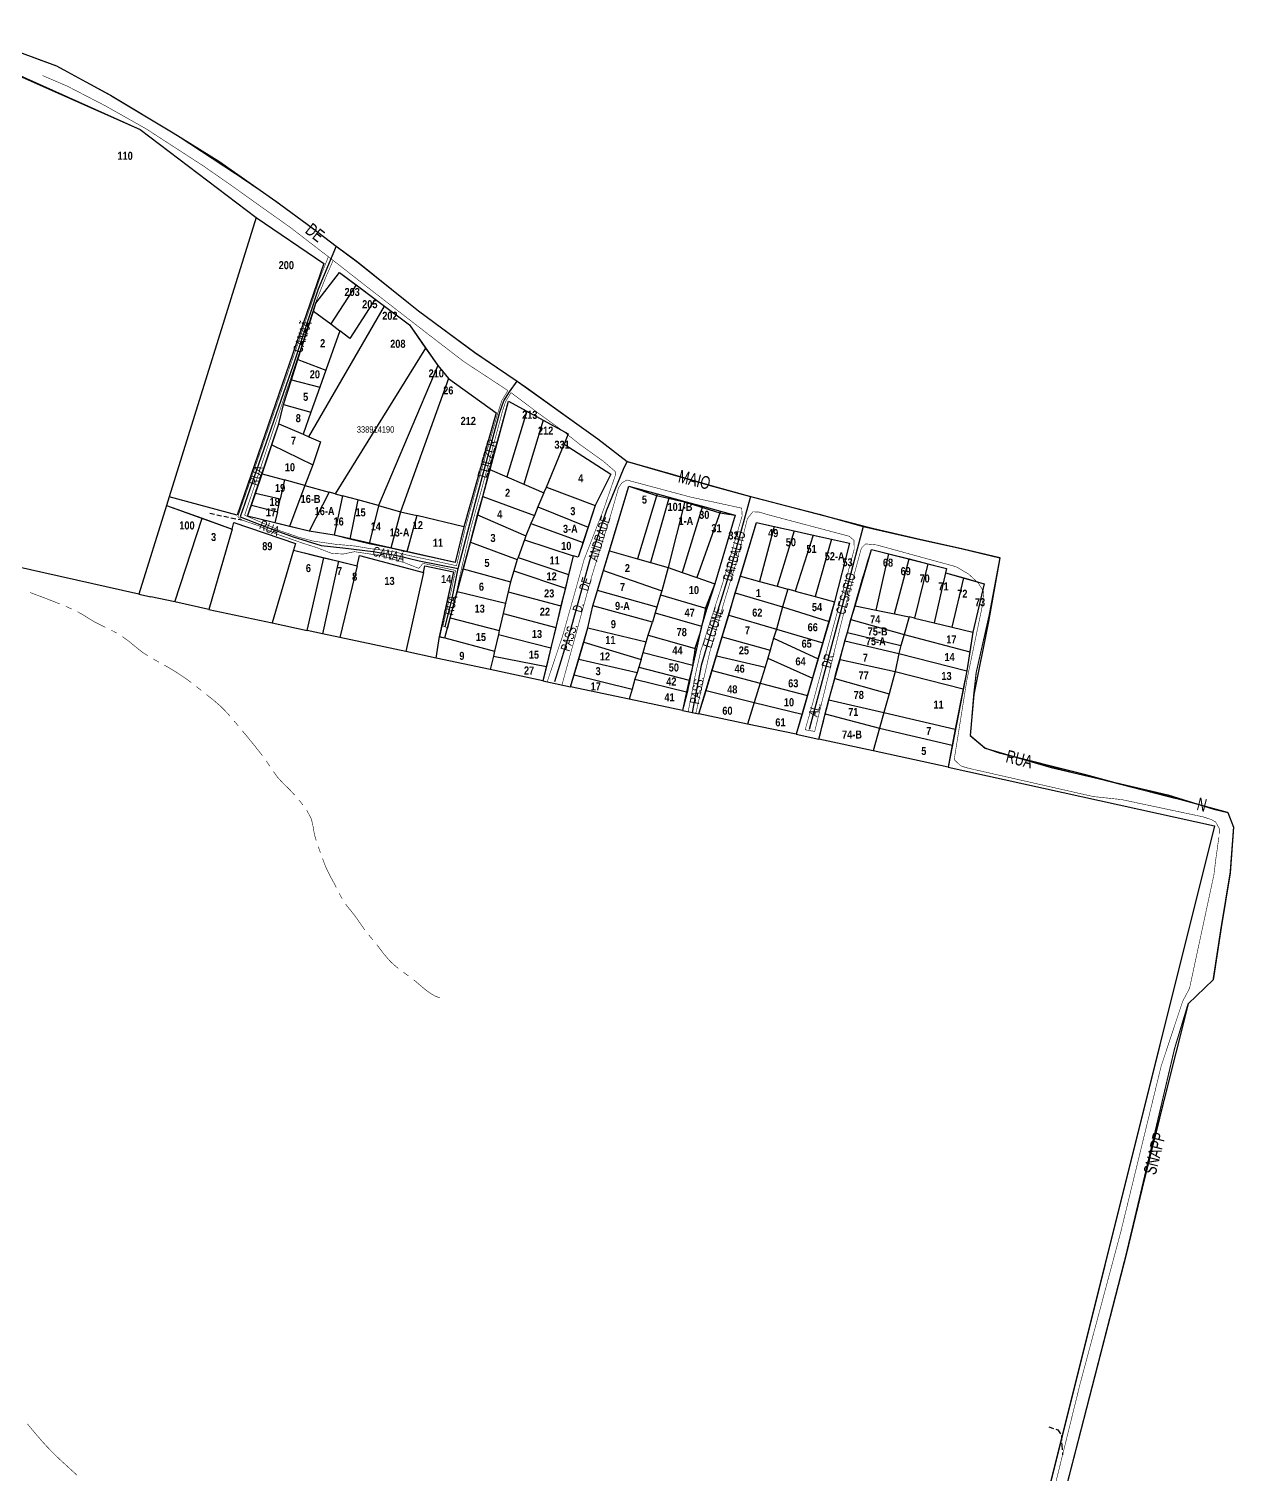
# Model space of a CAD drawing. Extents: x 204256 to 207861, y 4845615 to 4848347.
# Drawn here: x 207484.3 to 207860.9, y 4846249.3 to 4846700.7 of the extents above; entities that cross this region are included whole.
import ezdxf
from ezdxf.enums import TextEntityAlignment as Align

# ---------------------------------------------------------------- set-up
doc = ezdxf.new("R2010")
doc.units = 0
doc.header["$LTSCALE"] = 1.5
doc.header["$MEASUREMENT"] = 0
for name, pattern in [('PHANTOMX2', [5, 2.5, -0.5, 0.5, -0.5, 0.5, -0.5]), ('TRACO_13', [8, 5, -1, 1, -1]), ('TRACO_15', [3, 2, -1]), ('TRACO_25', [8, 3, -1, 1, -1, 1, -1])]:
    doc.linetypes.add(name, pattern=pattern)
for name, color, linetype in [('CD-MALHA-LOTES', 40, 'CONTINUOUS'), ('CD_TXT_QUADRA', 7, 'CONTINUOUS'), ('HD-CURSO-INTER', 170, 'CONTINUOUS'), ('HD-CURSO-PERENE', 170, 'CONTINUOUS'), ('LM-LIM-SETOR-FISCAL', 7, 'CONTINUOUS'), ('LM-LIMITE-MUNICIPAL', 2, 'CONTINUOUS'), ('RU-QUADRAS', 210, 'CONTINUOUS'), ('SV-CAMINHO-TRILHA', 20, 'CONTINUOUS'), ('SV-EIXO-RUA-N-PAV', 6, 'CONTINUOUS'), ('SV-EIXO-RUA-PAV', 20, 'CONTINUOUS'), ('SV-RUA-NAO-PAV-S-GUIA-C-GUIA', 7, 'PHANTOMX2'), ('SV-RUA-PAVIM-S-GUIA-C-GUIA', 7, 'CONTINUOUS'), ('SV-TXT-RUA-N-PAV-S-GUIA-C-GUIA', 7, 'CONTINUOUS'), ('SV-TXT-RUA-PAV-S-GUIA-C-GUIA', 7, 'CONTINUOUS'), ('Th_NmrPort', 7, 'CONTINUOUS')]:
    doc.layers.add(name, color=color, linetype=linetype)
doc.styles.add('ARIAL', font='ARIAL.TTF')
doc.styles.get("Standard").update_dxf_attribs({"font": 'swisscbo.ttf'})
doc.linetypes.add('Limite', pattern='A,20,-3,[130,ltypeshp.shx,S=6.35,R=0,X=0,Y=0],-3,20', length=46)

msp = doc.modelspace()

# ---------------------------------------------------------------- linework, layer by layer
at = {"layer": 'CD-MALHA-LOTES', "linetype": 'Continuous'}
for p, q in [((207482.24, 4846685.67), (207519.1, 4846669.32)), ((207519.1, 4846669.32), (207555.34, 4846641.82)), ((207555.34, 4846641.82), (207528.18, 4846554.52)), ((207555.34, 4846641.82), (207576.48, 4846627.44)), ((207576.48, 4846627.44), (207549.42, 4846548.88)), ((207574.03, 4846615.01), (207581.35, 4846624.68)), ((207586.64, 4846620.73), (207578.64, 4846608.55)), ((207581.35, 4846624.68), (207586.64, 4846620.73)), ((207586.64, 4846620.73), (207592.49, 4846616.35)), ((207592.49, 4846616.35), (207584.65, 4846604.06)), ((207592.49, 4846616.35), (207595.42, 4846614.13)), ((207568.4, 4846597.49), (207573.25, 4846612.57)), ((207571.8, 4846573.34), (207595.42, 4846614.13)), ((207573.25, 4846612.57), (207574.03, 4846615.01)), ((207573.25, 4846612.57), (207578.64, 4846608.55)), ((207595.42, 4846614.13), (207603.29, 4846608.28)), ((207578.64, 4846608.55), (207581.52, 4846606.39)), ((207603.29, 4846608.28), (207608.31, 4846601.02)), ((207581.52, 4846606.39), (207577.16, 4846594.16)), ((207584.65, 4846604.06), (207581.52, 4846606.39)), ((207608.31, 4846601.02), (207580.02, 4846555.51)), ((207608.31, 4846601.02), (207612.08, 4846595.56)), ((207566.35, 4846591.11), (207568.4, 4846597.49)), ((207568.4, 4846597.49), (207577.16, 4846594.16)), ((207577.16, 4846594.16), (207575.24, 4846588.79)), ((207612.08, 4846595.56), (207593.6, 4846551.8)), ((207612.08, 4846595.56), (207615.47, 4846591.52)), ((207563.85, 4846583.35), (207566.35, 4846591.11)), ((207566.35, 4846591.11), (207575.24, 4846588.79)), ((207615.47, 4846591.52), (207600.43, 4846549.91)), ((207615.47, 4846591.52), (207630.31, 4846580.76)), ((207575.24, 4846588.79), (207572.47, 4846581.03)), ((207628.4, 4846563.14), (207634.19, 4846584.43)), ((207634.19, 4846584.43), (207639.95, 4846581.29)), ((207562.45, 4846577.33), (207563.85, 4846583.35)), ((207563.85, 4846583.35), (207572.47, 4846581.03)), ((207572.47, 4846581.03), (207570.02, 4846574.1)), ((207630.31, 4846580.76), (207620.29, 4846545.14)), ((207639.95, 4846581.29), (207633.67, 4846560.85)), ((207639.95, 4846581.29), (207645.06, 4846578.51)), ((207560.26, 4846570.82), (207562.45, 4846577.33)), ((207562.45, 4846577.33), (207570.02, 4846574.1)), ((207645.06, 4846578.51), (207638.97, 4846558.55)), ((207645.06, 4846578.51), (207652.83, 4846574.28)), ((207557.21, 4846561.74), (207560.26, 4846570.82)), ((207560.26, 4846570.82), (207573.03, 4846564.54)), ((207570.02, 4846574.1), (207571.8, 4846573.34)), ((207571.8, 4846573.34), (207575.51, 4846571.75)), ((207575.51, 4846571.75), (207573.03, 4846564.54)), ((207646.04, 4846557.61), (207651.58, 4846571.02)), ((207652.83, 4846574.28), (207651.58, 4846571.02)), ((207651.58, 4846571.02), (207666.2, 4846561.67)), ((207555.14, 4846555.6), (207557.21, 4846561.74)), ((207557.21, 4846561.74), (207564.26, 4846559.83)), ((207573.03, 4846564.54), (207570.6, 4846558.09)), ((207626.15, 4846554.61), (207628.4, 4846563.14)), ((207628.4, 4846563.14), (207633.67, 4846560.85)), ((207564.26, 4846559.83), (207562.89, 4846553.82)), ((207570.6, 4846558.09), (207564.26, 4846559.83)), ((207570.6, 4846558.09), (207565.79, 4846545.33)), ((207570.6, 4846558.09), (207578.14, 4846556.03)), ((207633.67, 4846560.85), (207638.97, 4846558.55)), ((207638.97, 4846558.55), (207645.28, 4846555.81)), ((207645.28, 4846555.81), (207646.04, 4846557.61)), ((207646.04, 4846557.61), (207661.31, 4846551.84)), ((207666.2, 4846561.67), (207661.31, 4846551.84)), ((207665.74, 4846537.72), (207671.79, 4846557.85)), ((207671.79, 4846557.85), (207680.61, 4846555.47)), ((207528.18, 4846554.52), (207527.35, 4846551.85)), ((207549.42, 4846548.88), (207528.18, 4846554.52)), ((207553.91, 4846551.93), (207555.14, 4846555.6)), ((207562.89, 4846553.82), (207555.14, 4846555.6)), ((207562.01, 4846549.92), (207562.89, 4846553.82)), ((207578.14, 4846556.03), (207571.93, 4846543.85)), ((207580.02, 4846555.51), (207578.14, 4846556.03)), ((207582.3, 4846554.89), (207579.77, 4846542.58)), ((207580.02, 4846555.51), (207582.3, 4846554.89)), ((207587.12, 4846553.57), (207582.3, 4846554.89)), ((207587.12, 4846553.57), (207584.67, 4846541.36)), ((207593.6, 4846551.8), (207587.12, 4846553.57)), ((207624.47, 4846548.9), (207626.15, 4846554.61)), ((207626.15, 4846554.61), (207642.31, 4846548.75)), ((207645.28, 4846555.81), (207643.41, 4846551.39)), ((207680.61, 4846555.47), (207674.56, 4846535.19)), ((207684.4, 4846554.45), (207678.52, 4846534.05)), ((207680.61, 4846555.47), (207684.4, 4846554.45)), ((207689.28, 4846553.13), (207684.07, 4846532.46)), ((207684.4, 4846554.45), (207689.28, 4846553.13)), ((207689.28, 4846553.13), (207694.86, 4846551.63)), ((207527.35, 4846551.85), (207518.73, 4846524.13)), ((207527.35, 4846551.85), (207538.5, 4846547.92)), ((207552.65, 4846548.49), (207553.91, 4846551.93)), ((207561.21, 4846546.43), (207552.65, 4846548.49)), ((207553.91, 4846551.93), (207562.01, 4846549.92)), ((207562.01, 4846549.92), (207561.21, 4846546.43)), ((207593.56, 4846551.71), (207590.65, 4846539.91)), ((207593.6, 4846551.8), (207593.56, 4846551.71)), ((207593.6, 4846551.8), (207600.43, 4846549.91)), ((207600.43, 4846549.91), (207597.48, 4846538.49)), ((207600.43, 4846549.91), (207605.54, 4846548.68)), ((207605.54, 4846548.68), (207602.4, 4846537.39)), ((207620.29, 4846545.14), (207605.54, 4846548.68)), ((207622.37, 4846540.38), (207624.47, 4846548.9)), ((207624.47, 4846548.9), (207639.65, 4846542.38)), ((207642.31, 4846548.75), (207641.19, 4846546.25)), ((207643.41, 4846551.39), (207642.31, 4846548.75)), ((207643.41, 4846551.39), (207659.08, 4846545.04)), ((207661.31, 4846551.84), (207659.08, 4846545.04)), ((207694.86, 4846551.63), (207688.51, 4846530.93)), ((207700.41, 4846550.13), (207693.03, 4846529.36)), ((207694.86, 4846551.63), (207700.41, 4846550.13)), ((207705.06, 4846548.82), (207698.64, 4846527.41)), ((207700.41, 4846550.13), (207705.06, 4846548.82)), ((207529.9, 4846521.71), (207538.5, 4846547.92)), ((207538.5, 4846547.92), (207547.83, 4846544.5)), ((207547.83, 4846544.5), (207540.61, 4846519.41)), ((207547.83, 4846544.5), (207548.39, 4846546.5)), ((207548.39, 4846546.5), (207567.61, 4846540.03)), ((207565.79, 4846545.33), (207561.21, 4846546.43)), ((207571.93, 4846543.85), (207565.79, 4846545.33)), ((207579.77, 4846542.58), (207571.93, 4846543.85)), ((207620.29, 4846545.14), (207617.51, 4846534)), ((207641.19, 4846546.25), (207639.65, 4846542.38)), ((207641.19, 4846546.25), (207657.53, 4846540.32)), ((207659.08, 4846545.04), (207657.53, 4846540.32)), ((207706.68, 4846529.79), (207711.65, 4846546.52)), ((207711.65, 4846546.52), (207717.21, 4846545.3)), ((207717.21, 4846545.3), (207712.66, 4846528.15)), ((207717.21, 4846545.3), (207723.45, 4846543.93)), ((207723.45, 4846543.93), (207718.15, 4846526.67)), ((207723.45, 4846543.93), (207729.43, 4846542.61)), ((207518.73, 4846524.13), (207437.1, 4846542.45)), ((207567.61, 4846540.03), (207567, 4846537.86)), ((207584.67, 4846541.36), (207579.77, 4846542.58)), ((207590.65, 4846539.91), (207584.67, 4846541.36)), ((207597.48, 4846538.49), (207590.65, 4846539.91)), ((207620.08, 4846532.07), (207622.37, 4846540.38)), ((207622.37, 4846540.38), (207636.96, 4846535.02)), ((207639.19, 4846541.11), (207637.17, 4846535.64)), ((207639.65, 4846542.38), (207639.19, 4846541.11)), ((207639.19, 4846541.11), (207654.38, 4846536.14)), ((207657.53, 4846540.32), (207655.96, 4846535.69)), ((207729.43, 4846542.61), (207723.79, 4846525.09)), ((207729.43, 4846542.61), (207735.12, 4846541.36)), ((207735.12, 4846541.36), (207730.02, 4846523.38)), ((207735.12, 4846541.36), (207740.75, 4846540.12)), ((207740.75, 4846540.12), (207736.11, 4846521.71)), ((207567, 4846537.86), (207560.39, 4846515.15)), ((207567, 4846537.86), (207576.51, 4846535.55)), ((207571.25, 4846512.81), (207576.51, 4846535.55)), ((207576.51, 4846535.55), (207581.1, 4846534.44)), ((207586.95, 4846533.02), (207587.69, 4846536.25)), ((207587.69, 4846536.25), (207607.6, 4846530.92)), ((207602.4, 4846537.39), (207597.48, 4846538.49)), ((207617.51, 4846534), (207602.4, 4846537.39)), ((207636.96, 4846535.02), (207635.85, 4846531.44)), ((207637.17, 4846535.64), (207636.96, 4846535.02)), ((207637.17, 4846535.64), (207652.94, 4846530.28)), ((207654.38, 4846536.14), (207652.94, 4846530.28)), ((207655.96, 4846535.69), (207654.38, 4846536.14)), ((207663.88, 4846531.56), (207665.74, 4846537.72)), ((207665.74, 4846537.72), (207674.56, 4846535.19)), ((207674.56, 4846535.19), (207678.52, 4846534.05)), ((207742.47, 4846520.55), (207747.61, 4846538.13)), ((207747.61, 4846538.13), (207753.08, 4846536.75)), ((207749.04, 4846519.19), (207753.08, 4846536.75)), ((207753.08, 4846536.75), (207759.35, 4846535.16)), ((207754.77, 4846518.01), (207759.35, 4846535.16)), ((207759.35, 4846535.16), (207765.22, 4846533.65)), ((207581.1, 4846534.44), (207576.05, 4846511.78)), ((207581.1, 4846534.44), (207586.95, 4846533.02)), ((207586.95, 4846533.02), (207581.5, 4846510.62)), ((207607.6, 4846530.92), (207602.08, 4846506.24)), ((207607.6, 4846530.92), (207608.05, 4846532.97)), ((207608.05, 4846532.97), (207617.03, 4846531.17)), ((207617.03, 4846531.17), (207612.61, 4846510.96)), ((207618.18, 4846525.03), (207620.08, 4846532.07)), ((207620.08, 4846532.07), (207634.8, 4846527.97)), ((207635.85, 4846531.44), (207634.8, 4846527.97)), ((207635.85, 4846531.44), (207652.02, 4846526)), ((207652.94, 4846530.28), (207652.02, 4846526)), ((207661.99, 4846525.25), (207663.88, 4846531.56)), ((207663.88, 4846531.56), (207682.09, 4846525.18)), ((207678.52, 4846534.05), (207684.07, 4846532.46)), ((207684.07, 4846532.46), (207682.09, 4846525.18)), ((207684.07, 4846532.46), (207688.51, 4846530.93)), ((207688.51, 4846530.93), (207693.03, 4846529.36)), ((207765.22, 4846533.65), (207761.1, 4846516.64)), ((207765.22, 4846533.65), (207771.06, 4846532.18)), ((207770.76, 4846530.83), (207767.17, 4846515.17)), ((207771.06, 4846532.18), (207770.76, 4846530.83)), ((207770.76, 4846530.83), (207776.52, 4846529.28)), ((207634.8, 4846527.97), (207634.1, 4846524.9)), ((207652.02, 4846526), (207650.59, 4846520.48)), ((207693.03, 4846529.36), (207698.64, 4846527.41)), ((207698.64, 4846527.41), (207696.2, 4846519.7)), ((207705.06, 4846524.52), (207706.68, 4846529.79)), ((207706.68, 4846529.79), (207712.66, 4846528.15)), ((207712.66, 4846528.15), (207718.15, 4846526.67)), ((207718.15, 4846526.67), (207721.47, 4846525.73)), ((207721.47, 4846525.73), (207719.77, 4846520.16)), ((207723.79, 4846525.09), (207721.47, 4846525.73)), ((207772.82, 4846513.8), (207776.52, 4846529.28)), ((207776.52, 4846529.28), (207782.87, 4846527.34)), ((207782.87, 4846527.34), (207779.27, 4846512.24)), ((207518.73, 4846524.13), (207519.19, 4846524.02)), ((207519.19, 4846524.02), (207522.45, 4846523.32)), ((207529.9, 4846521.71), (207522.45, 4846523.32)), ((207540.61, 4846519.41), (207529.9, 4846521.71)), ((207615.95, 4846516.77), (207618.18, 4846525.03)), ((207618.18, 4846525.03), (207633.28, 4846521.31)), ((207633.28, 4846521.31), (207632.55, 4846518.14)), ((207634.1, 4846524.9), (207633.28, 4846521.31)), ((207634.1, 4846524.9), (207650.59, 4846520.48)), ((207660.55, 4846520.5), (207661.99, 4846525.25)), ((207680.59, 4846520.06), (207661.99, 4846525.25)), ((207681.73, 4846523.95), (207680.59, 4846520.06)), ((207682.09, 4846525.18), (207681.73, 4846523.95)), ((207681.73, 4846523.95), (207696.2, 4846519.7)), ((207703.01, 4846517.58), (207705.06, 4846524.52)), ((207705.06, 4846524.52), (207719.77, 4846520.16)), ((207723.79, 4846525.09), (207730.02, 4846523.38)), ((207730.02, 4846523.38), (207736.11, 4846521.71)), ((207736.11, 4846521.71), (207734.38, 4846515.65)), ((207540.61, 4846519.41), (207560.39, 4846515.15)), ((207614.26, 4846510.5), (207615.95, 4846516.77)), ((207615.95, 4846516.77), (207631.32, 4846512.79)), ((207632.55, 4846518.14), (207631.32, 4846512.79)), ((207632.55, 4846518.14), (207648.96, 4846513.71)), ((207650.59, 4846520.48), (207648.96, 4846513.71)), ((207659.04, 4846513.65), (207660.55, 4846520.5)), ((207679.15, 4846515.41), (207660.55, 4846520.5)), ((207680.08, 4846518.34), (207679.15, 4846515.41)), ((207680.59, 4846520.06), (207680.08, 4846518.34)), ((207680.08, 4846518.34), (207694.53, 4846514.11)), ((207696.2, 4846519.7), (207694.53, 4846514.11)), ((207700.99, 4846510.86), (207703.01, 4846517.58)), ((207703.01, 4846517.58), (207717.89, 4846513.2)), ((207719.77, 4846520.16), (207717.89, 4846513.2)), ((207719.77, 4846520.16), (207734.38, 4846515.65)), ((207741.19, 4846516.21), (207742.47, 4846520.55)), ((207742.47, 4846520.55), (207749.04, 4846519.19)), ((207749.04, 4846519.19), (207754.77, 4846518.01)), ((207754.77, 4846518.01), (207759.37, 4846517.06)), ((207759.37, 4846517.06), (207757.82, 4846511.6)), ((207761.1, 4846516.64), (207759.37, 4846517.06)), ((207761.1, 4846516.64), (207767.17, 4846515.17)), ((207560.39, 4846515.15), (207571.25, 4846512.81)), ((207576.05, 4846511.78), (207571.25, 4846512.81)), ((207631.32, 4846512.79), (207631.03, 4846511.51)), ((207648.96, 4846513.71), (207647.45, 4846507.41)), ((207657.69, 4846509.17), (207659.04, 4846513.65)), ((207659.04, 4846513.65), (207677.23, 4846509.26)), ((207677.84, 4846511.39), (207679.15, 4846515.41)), ((207694.53, 4846514.11), (207692.93, 4846507.07)), ((207717.89, 4846513.2), (207717.01, 4846510.37)), ((207717.89, 4846513.2), (207732.43, 4846508.99)), ((207734.38, 4846515.65), (207732.43, 4846508.99)), ((207739.32, 4846509.6), (207740.1, 4846512.15)), ((207740.1, 4846512.15), (207741.19, 4846516.21)), ((207740.1, 4846512.15), (207756.82, 4846508.13)), ((207741.19, 4846516.21), (207757.82, 4846511.6)), ((207767.17, 4846515.17), (207772.82, 4846513.8)), ((207772.82, 4846513.8), (207779.27, 4846512.24)), ((207779.27, 4846512.24), (207778.35, 4846506.09)), ((207581.5, 4846510.62), (207576.05, 4846511.78)), ((207602.08, 4846506.24), (207581.5, 4846510.62)), ((207611.64, 4846504.21), (207612.61, 4846510.96)), ((207612.61, 4846510.96), (207614.26, 4846510.5)), ((207614.26, 4846510.5), (207629.85, 4846506.38)), ((207631.03, 4846511.51), (207629.85, 4846506.38)), ((207631.03, 4846511.51), (207647.45, 4846507.41)), ((207656.15, 4846503.85), (207657.69, 4846509.17)), ((207657.69, 4846509.17), (207675.61, 4846503.78)), ((207676.25, 4846505.95), (207677.23, 4846509.26)), ((207677.23, 4846509.26), (207677.84, 4846511.39)), ((207677.84, 4846511.39), (207692.93, 4846507.07)), ((207699.19, 4846504.88), (207700.99, 4846510.86)), ((207700.99, 4846510.86), (207715.95, 4846506.62)), ((207717.01, 4846510.37), (207715.95, 4846506.62)), ((207717.01, 4846510.37), (207730.97, 4846503.92)), ((207732.43, 4846508.99), (207730.97, 4846503.92)), ((207737.79, 4846503.75), (207739.32, 4846509.6)), ((207739.32, 4846509.6), (207756.19, 4846505.61)), ((207756.82, 4846508.13), (207756.19, 4846505.61)), ((207757.82, 4846511.6), (207756.82, 4846508.13)), ((207757.82, 4846511.6), (207778.35, 4846506.09)), ((207611.64, 4846504.21), (207602.08, 4846506.24)), ((207628.52, 4846500.6), (207611.64, 4846504.21)), ((207629.5, 4846504.83), (207628.52, 4846500.6)), ((207629.85, 4846506.38), (207629.5, 4846504.83)), ((207629.5, 4846504.83), (207646.04, 4846501.54)), ((207647.45, 4846507.41), (207646.04, 4846501.54)), ((207654.73, 4846498.94), (207656.15, 4846503.85)), ((207656.15, 4846503.85), (207674.4, 4846499.63)), ((207675.61, 4846503.78), (207674.91, 4846501.37)), ((207675.61, 4846503.78), (207676.25, 4846505.95)), ((207676.25, 4846505.95), (207691.76, 4846501.93)), ((207692.93, 4846507.07), (207691.76, 4846501.93)), ((207697.8, 4846500.26), (207699.19, 4846504.88)), ((207699.19, 4846504.88), (207714.4, 4846501.38)), ((207715.27, 4846504.2), (207714.4, 4846501.38)), ((207715.95, 4846506.62), (207715.27, 4846504.2)), ((207715.27, 4846504.2), (207729.2, 4846497.92)), ((207730.97, 4846503.92), (207729.2, 4846497.92)), ((207736.15, 4846497.77), (207737.79, 4846503.75)), ((207737.79, 4846503.75), (207755.03, 4846499.95)), ((207756.19, 4846505.61), (207755.03, 4846499.95)), ((207756.19, 4846505.61), (207777.37, 4846500.21)), ((207778.35, 4846506.09), (207777.37, 4846500.21)), ((207644.95, 4846497.08), (207628.52, 4846500.6)), ((207646.04, 4846501.54), (207644.95, 4846497.08)), ((207653.62, 4846495.22), (207654.73, 4846498.94)), ((207654.73, 4846498.94), (207672.88, 4846494.46)), ((207674.4, 4846499.63), (207673.7, 4846497.61)), ((207674.91, 4846501.37), (207674.4, 4846499.63)), ((207674.91, 4846501.37), (207690.7, 4846497.26)), ((207691.76, 4846501.93), (207690.7, 4846497.26)), ((207695.92, 4846494.03), (207697.8, 4846500.26)), ((207697.8, 4846500.26), (207712.85, 4846496.35)), ((207714.4, 4846501.38), (207712.85, 4846496.35)), ((207755.03, 4846499.95), (207753.16, 4846493.06)), ((207755.03, 4846499.95), (207776.22, 4846494.57)), ((207777.37, 4846500.21), (207776.22, 4846494.57)), ((207644.95, 4846497.08), (207653.62, 4846495.22)), ((207671.91, 4846491.31), (207653.62, 4846495.22)), ((207672.88, 4846494.46), (207671.91, 4846491.31)), ((207673.7, 4846497.61), (207672.88, 4846494.46)), ((207673.7, 4846497.61), (207689.87, 4846493.6)), ((207690.7, 4846497.26), (207689.87, 4846493.6)), ((207693.69, 4846486.76), (207695.92, 4846494.03)), ((207695.92, 4846494.03), (207710.98, 4846490.35)), ((207712.85, 4846496.35), (207710.98, 4846490.35)), ((207712.85, 4846496.35), (207727.67, 4846492.49)), ((207729.2, 4846497.92), (207727.67, 4846492.49)), ((207734.33, 4846491.18), (207736.15, 4846497.77)), ((207736.15, 4846497.77), (207753.16, 4846493.06)), ((207776.22, 4846494.57), (207773.81, 4846481.97)), ((207688.56, 4846487.83), (207671.91, 4846491.31)), ((207689.87, 4846493.6), (207688.56, 4846487.83)), ((207710.98, 4846490.35), (207708.87, 4846483.59)), ((207710.98, 4846490.35), (207725.99, 4846486.68)), ((207727.67, 4846492.49), (207725.99, 4846486.68)), ((207733.13, 4846486.77), (207734.33, 4846491.18)), ((207734.33, 4846491.18), (207751.5, 4846487.17)), ((207753.16, 4846493.06), (207751.5, 4846487.17)), ((207688.56, 4846487.83), (207693.69, 4846486.76)), ((207708.87, 4846483.59), (207693.69, 4846486.76)), ((207725.99, 4846486.68), (207724.13, 4846480.41)), ((207731.17, 4846478.9), (207733.13, 4846486.77)), ((207733.13, 4846486.77), (207750.13, 4846482.3)), ((207751.5, 4846487.17), (207750.13, 4846482.3)), ((207751.5, 4846487.17), (207773.81, 4846481.97)), ((207724.13, 4846480.41), (207708.87, 4846483.59)), ((207750.13, 4846482.3), (207748.1, 4846475.2)), ((207750.13, 4846482.3), (207772.86, 4846476.95)), ((207773.81, 4846481.97), (207772.86, 4846476.95)), ((207724.13, 4846480.41), (207731.17, 4846478.9)), ((207748.1, 4846475.2), (207731.17, 4846478.9)), ((207772.86, 4846476.95), (207771.55, 4846470.06)), ((207771.55, 4846470.06), (207748.1, 4846475.2)), ((207771.55, 4846470.06), (207854.81, 4846451.73)), ((207854.81, 4846451.73), (207771.1, 4846117.32))]:
    msp.add_line(p, q, dxfattribs=at)
at = {"layer": 'HD-CURSO-INTER', "const_width": 0.18}
for points in [[(207487.42, 4846523.65), (207484.7, 4846524.67)], [(207487.51, 4846523.62), (207487.42, 4846523.65)], [(207489.24, 4846522.97), (207487.51, 4846523.62)], [(207489.38, 4846522.92), (207489.24, 4846522.97)], [(207492.03, 4846521.88), (207489.38, 4846522.92)], [(207492.18, 4846521.82), (207492.03, 4846521.88)], [(207493.42, 4846521.32), (207492.18, 4846521.82)], [(207494.03, 4846521.08), (207493.42, 4846521.32)], [(207496.27, 4846520.17), (207495.88, 4846520.32)], [(207496.8, 4846519.93), (207496.27, 4846520.17)], [(207497.71, 4846519.52), (207496.8, 4846519.93)], [(207501.17, 4846517.75), (207499.52, 4846518.66)], [(207501.27, 4846517.69), (207501.17, 4846517.75)], [(207502.44, 4846516.96), (207501.27, 4846517.69)], [(207502.96, 4846516.63), (207502.44, 4846516.96)], [(207503.71, 4846516.16), (207502.96, 4846516.63)], [(207503.81, 4846516.1), (207503.71, 4846516.16)], [(207505.01, 4846515.39), (207503.81, 4846516.1)], [(207505.55, 4846515.12), (207505.01, 4846515.39)], [(207507.69, 4846514.05), (207505.55, 4846515.12)], [(207508.24, 4846513.79), (207507.69, 4846514.05)], [(207511.04, 4846512.41), (207510.04, 4846512.91)], [(207511.81, 4846511.97), (207511.04, 4846512.41)], [(207513.61, 4846510.86), (207513.51, 4846510.93)], [(207514.32, 4846510.35), (207513.61, 4846510.86)], [(207515.48, 4846509.51), (207514.32, 4846510.35)], [(207515.92, 4846509.15), (207515.48, 4846509.51)], [(207516.65, 4846508.56), (207515.92, 4846509.15)], [(207516.7, 4846508.52), (207516.65, 4846508.56)], [(207518.97, 4846506.65), (207516.7, 4846508.52)], [(207519.02, 4846506.62), (207518.97, 4846506.65)], [(207520.3, 4846505.66), (207519.02, 4846506.62)], [(207520.64, 4846505.45), (207520.3, 4846505.66)], [(207521.49, 4846504.92), (207520.64, 4846505.45)], [(207524.17, 4846503.36), (207523.21, 4846503.89)], [(207524.96, 4846502.93), (207524.17, 4846503.36)], [(207527.13, 4846501.72), (207526.71, 4846501.96)], [(207527.57, 4846501.46), (207527.13, 4846501.72)], [(207529.72, 4846500.19), (207527.57, 4846501.46)], [(207530.15, 4846499.92), (207529.72, 4846500.19)], [(207531.9, 4846498.79), (207530.15, 4846499.92)], [(207532.66, 4846498.27), (207531.9, 4846498.79)], [(207533.14, 4846497.95), (207532.66, 4846498.27)], [(207533.48, 4846497.7), (207533.14, 4846497.95)], [(207534.36, 4846497.07), (207533.48, 4846497.7)], [(207535.09, 4846496.52), (207534.36, 4846497.07)], [(207538.24, 4846494.05), (207536.67, 4846495.3)], [(207539.83, 4846492.78), (207539.8, 4846492.81)], [(207540.59, 4846492.19), (207539.83, 4846492.78)], [(207541.02, 4846491.85), (207540.59, 4846492.19)], [(207541.37, 4846491.57), (207541.02, 4846491.85)], [(207542.19, 4846490.92), (207541.37, 4846491.57)], [(207542.91, 4846490.29), (207542.19, 4846490.92)], [(207544.45, 4846488.95), (207542.91, 4846490.29)], [(207545.12, 4846488.26), (207544.45, 4846488.95)], [(207546.42, 4846486.91), (207545.12, 4846488.26)], [(207546.5, 4846486.82), (207546.42, 4846486.91)], [(207547.16, 4846486.06), (207546.5, 4846486.82)], [(207549.33, 4846483.51), (207548.45, 4846484.54)], [(207549.74, 4846483.01), (207549.33, 4846483.51)], [(207552.21, 4846480.06), (207551.03, 4846481.48)], [(207552.31, 4846479.94), (207552.21, 4846480.06)], [(207553.6, 4846478.36), (207552.31, 4846479.94)], [(207554.21, 4846477.62), (207553.6, 4846478.36)], [(207554.55, 4846477.2), (207554.21, 4846477.62)], [(207554.84, 4846476.84), (207554.55, 4846477.2)], [(207555.58, 4846475.91), (207554.84, 4846476.84)], [(207556.08, 4846475.27), (207555.58, 4846475.91)], [(207557.31, 4846473.7), (207556.08, 4846475.27)], [(207559.48, 4846470.65), (207558.49, 4846472.08)], [(207559.62, 4846470.43), (207559.48, 4846470.65)], [(207562.05, 4846466.95), (207560.74, 4846468.78)], [(207562.56, 4846466.4), (207562.05, 4846466.95)], [(207563.68, 4846465.18), (207562.56, 4846466.4)], [(207563.93, 4846464.94), (207563.68, 4846465.18)], [(207564.75, 4846464.13), (207563.93, 4846464.94)], [(207565.35, 4846463.54), (207564.75, 4846464.13)], [(207565.89, 4846463.01), (207565.35, 4846463.54)], [(207566.06, 4846462.83), (207565.89, 4846463.01)], [(207567.41, 4846461.36), (207566.06, 4846462.83)], [(207568.89, 4846459.66), (207568.73, 4846459.85)], [(207569.35, 4846459.07), (207568.89, 4846459.66)], [(207569.97, 4846458.28), (207569.35, 4846459.07)], [(207571.25, 4846456.53), (207571.15, 4846456.67)], [(207571.63, 4846455.79), (207571.25, 4846456.53)], [(207572.61, 4846453.88), (207571.63, 4846455.79)], [(207572.81, 4846453.05), (207572.61, 4846453.88)], [(207573.1, 4846451.87), (207572.81, 4846453.05)], [(207573.23, 4846451.1), (207573.1, 4846451.87)], [(207573.35, 4846450.38), (207573.23, 4846451.1)], [(207573.39, 4846450.11), (207573.35, 4846450.38)], [(207573.62, 4846448.89), (207573.39, 4846450.11)], [(207573.83, 4846448.16), (207573.62, 4846448.89)], [(207574.11, 4846447.2), (207573.83, 4846448.16)], [(207574.85, 4846445), (207574.74, 4846445.31)], [(207575.08, 4846444.37), (207574.85, 4846445)], [(207575.42, 4846443.43), (207575.08, 4846444.37)], [(207576.78, 4846439.71), (207576.11, 4846441.55)], [(207576.8, 4846439.67), (207576.78, 4846439.71)], [(207577.43, 4846438.17), (207576.8, 4846439.67)], [(207577.6, 4846437.84), (207577.43, 4846438.17)], [(207578.8, 4846435.5), (207577.6, 4846437.84)], [(207578.98, 4846435.17), (207578.8, 4846435.5)], [(207579.52, 4846434.19), (207578.98, 4846435.17)], [(207579.92, 4846433.41), (207579.52, 4846434.19)], [(207580.38, 4846432.52), (207579.92, 4846433.41)], [(207581.29, 4846430.69), (207581.27, 4846430.73)], [(207581.75, 4846429.86), (207581.29, 4846430.69)], [(207582.24, 4846428.98), (207581.75, 4846429.86)], [(207583.97, 4846426.45), (207583.33, 4846427.31)], [(207584.56, 4846425.74), (207583.97, 4846426.45)], [(207584.93, 4846425.29), (207584.56, 4846425.74)], [(207585.19, 4846424.96), (207584.93, 4846425.29)], [(207586.04, 4846423.91), (207585.19, 4846424.96)], [(207586.42, 4846423.38), (207586.04, 4846423.91)], [(207586.92, 4846422.7), (207586.42, 4846423.38)], [(207587, 4846422.57), (207586.92, 4846422.7)], [(207587.76, 4846421.46), (207587, 4846422.57)], [(207588.14, 4846420.92), (207587.76, 4846421.46)], [(207589.28, 4846419.29), (207588.14, 4846420.92)], [(207590.94, 4846417.2), (207590.52, 4846417.72)], [(207591.16, 4846416.94), (207590.94, 4846417.2)], [(207591.8, 4846416.18), (207591.16, 4846416.94)], [(207593.63, 4846413.91), (207593.06, 4846414.62)], [(207593.68, 4846413.84), (207593.63, 4846413.91)], [(207595.45, 4846411.52), (207593.68, 4846413.84)], [(207595.51, 4846411.46), (207595.45, 4846411.52)], [(207597.01, 4846409.73), (207595.51, 4846411.46)], [(207597.52, 4846409.23), (207597.01, 4846409.73)], [(207598.08, 4846408.68), (207597.52, 4846409.23)], [(207598.24, 4846408.54), (207598.08, 4846408.68)], [(207599.21, 4846407.69), (207598.24, 4846408.54)], [(207599.77, 4846407.25), (207599.21, 4846407.69)], [(207602.98, 4846404.88), (207601.36, 4846406.04)], [(207604.95, 4846403.38), (207604.58, 4846403.67)], [(207605.35, 4846403.04), (207604.95, 4846403.38)], [(207606.09, 4846402.41), (207605.35, 4846403.04)], [(207606.11, 4846402.39), (207606.09, 4846402.41)], [(207608.38, 4846400.48), (207606.11, 4846402.39)], [(207608.41, 4846400.46), (207608.38, 4846400.48)], [(207610.01, 4846399.32), (207608.41, 4846400.46)], [(207610.04, 4846399.3), (207610.01, 4846399.32)], [(207611.32, 4846398.59), (207610.04, 4846399.3)], [(207611.82, 4846398.39), (207611.32, 4846398.59)], [(207612.75, 4846398.03), (207611.82, 4846398.39)]]:
    msp.add_lwpolyline(points, dxfattribs=at)
at = {"layer": 'HD-CURSO-PERENE', "const_width": 0.18}
msp.add_lwpolyline([(207499.36, 4846248.95), (207498.01, 4846250.18), (207496.9, 4846251.19), (207495.8, 4846252.21), (207494.5, 4846253.39), (207493.41, 4846254.42), (207491.95, 4846255.82), (207489.88, 4846257.98), (207488.87, 4846259.09), (207487.87, 4846260.22), (207486.6, 4846261.7), (207485.63, 4846262.85), (207483.87, 4846264.96)], dxfattribs=at)
at = {"layer": 'LM-LIM-SETOR-FISCAL', "linetype": 'Limite', "ltscale": 0.1, "const_width": 0.13, "flags": 128}
msp.add_lwpolyline([(204255.91, 4845774.54), (204446.84, 4845974), (204535.1, 4846039.96), (204560.77, 4846069.41), (204570.54, 4846097.54), (204632.4, 4846153.82), (204654.94, 4846153.05), (205078.23, 4846433.21), (204983.84, 4846565.04), (204273.38, 4846554.21), (204347.03, 4846594.12), (204378.32, 4846626.2), (204398.13, 4846660.67), (204526.98, 4846971.03), (204438.64, 4847114.19), (204402.08, 4847237.98), (204373.18, 4847447.79), (204373.2, 4847552.6), (204365.79, 4847552.5), (205446.22, 4847576.17), (205460.3, 4847496.97), (205556.14, 4847515.7), (205660.88, 4847539.89), (205654.63, 4847591.47), (205807.66, 4847598.84), (205876.3, 4847605.11), (205880.92, 4847594.37), (205947.96, 4847607.22), (205959.47, 4847609.16), (205968.56, 4847603.73), (205972.79, 4847599.34), (206017.95, 4847599.66), (206211.07, 4847610.99), (206253.35, 4847609.47), (206274.49, 4847604.21), (206283.85, 4847619.28), (206186.17, 4847750.07), (206524.96, 4848001.52), (206519.68, 4848013.26), (206960.49, 4848346.74), (206966.87, 4848336.83), (206987.16, 4848307.84), (207005.71, 4848281.99), (207017.4, 4848267.11), (206974.73, 4848235.13), (206955.48, 4848219.86), (206950.26, 4848216.07), (206955.58, 4848209.27), (206959.42, 4848202.77), (206982.67, 4848172.12), (206995.35, 4848155.22), (207005.92, 4848142.54), (207020.41, 4848120.82), (207031.95, 4848105.77), (207060.87, 4848065.4), (207066.5, 4848058.01), (207069.11, 4848053.33), (207069.26, 4848049.8), (207069.37, 4848045.04), (207075.04, 4848034.33), (207087.01, 4848019.05), (207090.77, 4848014.03), (207100.06, 4848001.48), (207111.59, 4847986.15), (207126.09, 4847965.9), (207130.37, 4847960.22), (207134.22, 4847955.66), (207145.03, 4847940.16), (207159.13, 4847921.36), (207169.47, 4847906.92), (207186.34, 4847883.83), (207193.03, 4847885.67), (207202.51, 4847892.47), (207242.67, 4847921.29), (207248.23, 4847915.4), (207260.72, 4847896.98), (207285.87, 4847860.83), (207310.76, 4847826.26), (207315.6, 4847819.35), (207328.91, 4847799.72), (207333.8, 4847793.43), (207340.01, 4847785.42), (207350.49, 4847771.92), (207365.1, 4847750.55), (207367.63, 4847745.51), (207368.81, 4847743.14), (207390.62, 4847713.26), (207400.06, 4847698.96), (207410.24, 4847685.38), (207427.79, 4847661.69), (207431.06, 4847656.73), (207440.44, 4847642.51), (207457.67, 4847619.01), (207463.75, 4847610.71), (207498.88, 4847562.81), (207506.17, 4847553.18), (207511.91, 4847545.61), (207531.85, 4847519.47), (207540.14, 4847507.78), (207556.36, 4847486.66), (207571.87, 4847465.34), (207564.83, 4847458.43), (207551.89, 4847445.71), (207534.74, 4847428.33), (207518.94, 4847409.14), (207499.11, 4847384.81), (207498.17, 4847383.65), (207496.47, 4847381.56), (207486.15, 4847368.88), (207482.26, 4847364.11), (207477.47, 4847358.01), (207465.6, 4847339.64), (207465.56, 4847339.57), (207453.37, 4847317.61), (207438.93, 4847286.56), (207430.8, 4847269.09), (207410.93, 4847225.64), (207406.21, 4847217.15), (207396.71, 4847200.13), (207391.02, 4847192.25), (207379.11, 4847175.75), (207360.52, 4847152.72), (207355.52, 4847146.52), (207336.47, 4847121.03), (207323.47, 4847103.64), (207318.06, 4847094.89), (207310.15, 4847082.08), (207305.19, 4847073.38), (207304.65, 4847072.43), (207303.79, 4847070.78), (207287.7, 4847039.93), (207271.61, 4847010.96), (207261.28, 4846991.91), (207237.73, 4846950.07), (207236, 4846947.01), (207246.02, 4846928.73), (207251.02, 4846918.92), (207261.83, 4846899.5), (207265.63, 4846893.3), (207284.85, 4846863.07), (207289.66, 4846855.66), (207307.47, 4846827.84), (207314.88, 4846816.63), (207320.06, 4846808.15), (207332.53, 4846791.25), (207339.11, 4846782.58), (207345.12, 4846773.87), (207348.76, 4846768.8), (207357.76, 4846756.36), (207363.08, 4846749.04), (207366.95, 4846743.73), (207375.37, 4846734.54), (207383.22, 4846728.41), (207384.7, 4846727.73), (207392.17, 4846724.3), (207394.9, 4846723.05), (207402.49, 4846720.73), (207417.51, 4846716.14), (207437.03, 4846709.56), (207455.89, 4846703.64), (207460.62, 4846701.8), (207464.4, 4846700.29), (207467.39, 4846699.09), (207481.11, 4846693.55), (207488.13, 4846690.92), (207492.95, 4846689.16), (207510.17, 4846679.84), (207529.47, 4846668.22), (207543.72, 4846659.45), (207561.49, 4846646.95), (207570.84, 4846639.98), (207577.05, 4846635.29), (207586.86, 4846628.1), (207606.11, 4846612.63), (207623.66, 4846599.69), (207639.45, 4846588.94), (207662.08, 4846572.67), (207671.27, 4846565.58), (207685.28, 4846561.61), (207697.24, 4846558.13), (207709.78, 4846554.65), (207731.23, 4846549.14), (207735.6, 4846547.91), (207745.02, 4846545.25), (207762.81, 4846541.24), (207775.65, 4846538.39), (207787.75, 4846535.54), (207783.77, 4846513.63), (207781.5, 4846502.37), (207779.56, 4846492.81), (207778.5, 4846480), (207783.13, 4846476.08), (207788.36, 4846474.34), (207788.71, 4846474.22), (207798.97, 4846471.45), (207842.08, 4846460.36), (207844.37, 4846459.93), (207847.21, 4846459.39), (207851.95, 4846457.87), (207854.6, 4846457.02), (207858.96, 4846455.96), (207860.74, 4846451.34), (207859.67, 4846437.09), (207856.83, 4846420), (207854.33, 4846403.63), (207846.53, 4846396.15), (207836.81, 4846356.4), (207833.21, 4846341.98), (207827.16, 4846317.88), (207806.6, 4846238.03), (207795.3, 4846194.29), (207792.57, 4846183.36), (207787.76, 4846165.39), (207754.01, 4846025.3), (207739.36, 4845961), (207739.21, 4845960.34), (207737.77, 4845953.31), (207733.28, 4845938.2), (207726.95, 4845910.14), (207723, 4845891.36), (207741.21, 4845886.65), (207760.55, 4845879.79), (207773.24, 4845875.33), (207781.18, 4845873.09), (207785.9, 4845871.77), (207797.77, 4845868.36), (207799.24, 4845867.93), (207814.84, 4845863.98), (207831.48, 4845857.74), (207850.72, 4845850.88), (207842.01, 4845830.09), (207833.57, 4845800.72), (207825.14, 4845777.91), (207814.83, 4845746.81), (207813.3, 4845742.3), (207812.54, 4845740.05), (207809.34, 4845729.53), (207804.2, 4845714.63), (207791.7, 4845677.75), (207783.5, 4845679.57), (207766.81, 4845685.02), (207754.43, 4845688.82), (207739.64, 4845691.3), (207722.13, 4845693.94), (207717.1, 4845694.68), (207690.08, 4845700.62), (207680.08, 4845702.89), (207670.03, 4845704.98), (207667.81, 4845700.16), (207660.99, 4845676.98), (207660.54, 4845673.8), (207657.39, 4845659.57), (207656.59, 4845656.53), (207655.95, 4845653.98), (207650.56, 4845639.59), (207647.27, 4845633.02), (207644.17, 4845622.85), (207641.37, 4845615.1), (207618.1, 4845615.4), (207601.33, 4845615.86), (207592.93, 4845615.82), (207543.69, 4845617.43), (207493.78, 4845618.83), (207471.28, 4845620.61), (207442.67, 4845621.38), (207409.05, 4845621.45), (207395.8, 4845621.64), (207345.61, 4845622.76), (207297.34, 4845623.66), (207294.87, 4845656.58), (207289.29, 4845728.51), (207262.54, 4845726.7), (207256.04, 4845726.92), (207223.17, 4845727.38), (207195.16, 4845729.67), (207135.61, 4845730.44), (207094.04, 4845731.93), (207071.52, 4845732.83), (207036.85, 4845734.18), (207004.87, 4845734.18), (206995.29, 4845734.45), (206955.41, 4845735.22), (205304.22, 4845806.54), (205065.89, 4845798.29), (204762.24, 4845774.02), (204255.91, 4845774.54)], close=True, dxfattribs=at)
at = {"layer": 'LM-LIMITE-MUNICIPAL'}
msp.add_lwpolyline([(207481.11, 4846693.55, 0.35, 0.35, 0), (207488.13, 4846690.92, 0.35, 0.35, 0), (207492.95, 4846689.16, 0.35, 0.35, 0), (207510.17, 4846679.84, 0.35, 0.35, 0), (207529.47, 4846668.22, 0.35, 0.35, 0), (207549.8, 4846654.87, 0.35, 0.35, 0), (207561.49, 4846646.95, 0.35, 0.35, 0), (207570.84, 4846639.98, 0.35, 0.35, 0), (207577.05, 4846635.29, 0.35, 0.35, 0), (207586.86, 4846628.1, 0.35, 0.35, 0), (207606.11, 4846612.63, 0.35, 0.35, 0), (207623.66, 4846599.69, 0.35, 0.35, 0), (207639.45, 4846588.94, 0.35, 0.35, 0), (207662.08, 4846572.67, 0.35, 0.35, 0), (207671.27, 4846565.58, 0.35, 0.35, 0), (207685.28, 4846561.61, 0.35, 0.35, 0), (207697.24, 4846558.13, 0.35, 0.35, 0), (207709.78, 4846554.65, 0.35, 0.35, 0), (207735.6, 4846547.91, 0.35, 0.35, 0), (207747.66, 4846544.76, 0.35, 0.35, 0), (207762.81, 4846541.24, 0.35, 0.35, 0), (207775.65, 4846538.39, 0.35, 0.35, 0), (207787.75, 4846535.54, 0.35, 0.35, 0), (207784.37, 4846517.52, 0.35, 0.35, 0), (207780.34, 4846499.69, 0.35, 0.35, 0), (207779.56, 4846492.81, 0.35, 0.35, 0), (207778.5, 4846480, 0.35, 0.35, 0), (207783.13, 4846476.08, 0.35, 0.35, 0), (207787.29, 4846474.61, 0.35, 0.35, 0), (207788.36, 4846474.34, 0.35, 0.35, 0), (207814.79, 4846467.7, 0.35, 0.35, 0), (207823.46, 4846465.34, 0.35, 0.35, 0), (207833.46, 4846462.85, 0.35, 0.35, 0), (207844.37, 4846459.93, 0.35, 0.35, 0), (207846.11, 4846459.46, 0.35, 0.35, 0), (207851.95, 4846457.87, 0.35, 0.35, 0), (207858.96, 4846455.96, 0.35, 0.35, 0), (207860.74, 4846451.34, 0.35, 0.35, 0), (207859.67, 4846437.09, 0.35, 0.35, 0), (207856.83, 4846420, 0.35, 0.35, 0), (207854.33, 4846403.63, 0.35, 0.35, 0), (207846.53, 4846396.15, 0.35, 0.35, 0), (207842.34, 4846382.27, 0.35, 0.35, 0), (207831.09, 4846334.45, 0.35, 0.35, 0), (207827.16, 4846317.88, 0.35, 0.35, 0), (207806.6, 4846238.03, 0.35, 0.35, 0)], format="xyseb", dxfattribs=at)
at = {"layer": 'RU-QUADRAS', "color": 6, "linetype": 'Continuous'}
msp.add_lwpolyline([(207472.38, 4846690.26), (207519.1, 4846669.32), (207555.34, 4846641.82), (207576.48, 4846627.44), (207549.42, 4846548.88), (207528.18, 4846554.52), (207527.35, 4846551.85), (207547.83, 4846544.5), (207548.39, 4846546.5), (207567.61, 4846540.03), (207567, 4846537.86), (207586.95, 4846533.02), (207587.69, 4846536.25), (207607.6, 4846530.92), (207608.05, 4846532.97), (207617.03, 4846531.17), (207612.56, 4846510.8), (207614.26, 4846510.5), (207634.19, 4846584.43), (207652.83, 4846574.28), (207651.58, 4846571.02), (207666.2, 4846561.67), (207661.31, 4846551.84), (207655.96, 4846535.69), (207654.38, 4846536.14), (207644.95, 4846497.08), (207653.62, 4846495.22), (207659.04, 4846513.65), (207660.55, 4846520.5), (207671.79, 4846557.85), (207680.47, 4846554.96), (207689.23, 4846552.96), (207700.26, 4846549.56), (207705.06, 4846548.82), (207698.64, 4846527.41), (207695.73, 4846519.84, -0.041076), (207692.47, 4846507.17, -0.035242), (207688.58, 4846487.83), (207693.69, 4846486.76), (207711.65, 4846546.52), (207740.75, 4846540.12), (207736.11, 4846521.71), (207724.13, 4846480.41), (207731.17, 4846478.9, -0.011649), (207747.61, 4846538.13), (207771.06, 4846532.18), (207770.76, 4846530.83), (207782.87, 4846527.34), (207779.27, 4846512.24), (207777.37, 4846500.21), (207771.55, 4846470.06), (207854.81, 4846451.73), (207717.95, 4845903.66)], format="xyb", dxfattribs=at)
msp.add_lwpolyline([(207552.65, 4846548.49), (207562.45, 4846577.33), (207563.85, 4846583.35), (207574.03, 4846615.01), (207581.35, 4846624.68), (207603.29, 4846608.28), (207612.08, 4846595.56), (207615.47, 4846591.52), (207630.31, 4846580.76), (207620.29, 4846545.14), (207617.51, 4846534), (207579.77, 4846542.58), (207571.93, 4846543.85)], close=True, dxfattribs=at)
at = {"layer": 'SV-CAMINHO-TRILHA', "linetype": 'TRACO_15', "ltscale": 0.5}
for points in [[(207540.89, 4846549.44), (207550.91, 4846547.32)], [(207803.03, 4846264), (207805.88, 4846263.1), (207806.96, 4846261.28), (207807.06, 4846258.31), (207807.32, 4846255.25)]]:
    msp.add_lwpolyline(points, dxfattribs=at)
at = {"layer": 'SV-EIXO-RUA-N-PAV'}
for points in [[(207580.33, 4846632.87), (207574.68, 4846619.46), (207566.91, 4846595.68), (207556.97, 4846567.05), (207550.41, 4846548.36), (207558.42, 4846545.21), (207566.91, 4846542.06), (207575.65, 4846539.39), (207582.44, 4846538.66), (207591.91, 4846537.45), (207599.43, 4846536.23), (207606.25, 4846534.58), (207618.47, 4846532.12)], [(207614.43, 4846513.92), (207616.57, 4846522.83), (207618.47, 4846532.12), (207623.86, 4846552.88), (207631.45, 4846580.96), (207632.76, 4846584.56), (207634.55, 4846587.4), (207636.96, 4846590.64)], [(207648.67, 4846496.87), (207653.83, 4846513.51), (207659.65, 4846534.66), (207664.97, 4846550.48), (207670.14, 4846563.16), (207671.27, 4846565.58)], [(207709.78, 4846554.65), (207703.32, 4846531.27), (207697.19, 4846511.41), (207694.44, 4846501.88), (207691.54, 4846487.19)], [(207745.02, 4846545.25), (207738.36, 4846520.13), (207728.19, 4846481.86)], [(207854.33, 4846403.63), (207846.53, 4846396.15), (207835.06, 4846350.69), (207827.16, 4846317.88), (207806.6, 4846238.03), (207787.76, 4846165.39), (207754.01, 4846025.3), (207739.21, 4845960.34), (207733.28, 4845938.2), (207726.95, 4845910.14), (207723, 4845891.36), (207711.93, 4845854.6), (207702.84, 4845819.81), (207689, 4845768.22), (207679.52, 4845736.21), (207670.03, 4845704.98)]]:
    msp.add_lwpolyline(points, dxfattribs=at)
at = {"layer": 'SV-EIXO-RUA-PAV'}
for points in [[(207481.11, 4846693.55), (207488.13, 4846690.92), (207492.95, 4846689.16), (207510.17, 4846679.84), (207529.47, 4846668.22), (207543.72, 4846659.45), (207561.49, 4846646.95), (207572.89, 4846638.61), (207580.33, 4846632.87), (207586.86, 4846628.1), (207606.11, 4846612.63), (207623.66, 4846599.69), (207636.96, 4846590.64), (207662.08, 4846572.67), (207671.27, 4846565.58), (207697.24, 4846558.13), (207709.78, 4846554.65), (207731.23, 4846549.14), (207745.02, 4846545.25), (207762.81, 4846541.24), (207775.65, 4846538.39), (207787.75, 4846535.54)], [(207787.75, 4846535.54), (207784.19, 4846515.6), (207779.56, 4846492.81), (207778.5, 4846480), (207783.13, 4846476.08), (207803.78, 4846470.03), (207840.25, 4846461.44), (207854.6, 4846457.02), (207858.96, 4846455.96), (207860.74, 4846451.34), (207859.67, 4846437.09), (207856.83, 4846420), (207854.33, 4846403.63)]]:
    msp.add_lwpolyline(points, dxfattribs=at)
at = {"layer": 'SV-RUA-NAO-PAV-S-GUIA-C-GUIA', "linetype": 'TRACO_25', "const_width": 0.18, "flags": 128}
for points in [[(207577.92, 4846629.56), (207575.53, 4846623.57), (207568.24, 4846601.93), (207549.63, 4846548.33), (207550.91, 4846547.32), (207556.27, 4846545.47), (207561.46, 4846543.02), (207566.38, 4846541.32), (207569.78, 4846540.11), (207574.24, 4846538.71), (207578.91, 4846536.91), (207582.51, 4846536.68), (207586.08, 4846537.42), (207589.11, 4846536.96), (207593.86, 4846536.28), (207597.27, 4846535.33), (207601.81, 4846533.94), (207606.17, 4846532.22), (207607.52, 4846533.78), (207617.65, 4846531.55), (207616.37, 4846525.49), (207613.7, 4846514.1), (207615.33, 4846513.69), (207618.07, 4846525.32), (207619.87, 4846533.79), (207622.49, 4846544.99), (207625.68, 4846556.48), (207632.31, 4846581.27), (207633.25, 4846584.21), (207634.97, 4846587.12)], [(207579.42, 4846628.41), (207577.02, 4846622.94), (207573.65, 4846614.51), (207569.38, 4846601.22), (207551.75, 4846548.81), (207558.8, 4846545.8), (207562.76, 4846543.97), (207565.87, 4846542.92), (207568.62, 4846541.93), (207573.21, 4846540.73), (207580.11, 4846539.74), (207586.24, 4846539.19), (207591.2, 4846538.34), (207598.28, 4846537.45), (207602.92, 4846536.27), (207617.97, 4846533.04), (207620.76, 4846545.06), (207623.93, 4846556.48), (207630.9, 4846580.91), (207632.14, 4846584.69), (207634.02, 4846587.75)], [(207667.59, 4846562.44), (207667.57, 4846561.22)], [(207667.57, 4846561.22), (207663.89, 4846550.55), (207657.86, 4846535.08), (207651.11, 4846511.09), (207646.29, 4846496.79)], [(207650.91, 4846495.8), (207660.15, 4846529.51), (207666.29, 4846549.39), (207668.6, 4846557.41)], [(207707.21, 4846548.65), (207701.24, 4846527.99), (207694.28, 4846506.43), (207692.57, 4846498.89), (207690.34, 4846487.46)], [(207692.75, 4846486.96), (207697.08, 4846506.02), (207701.65, 4846521.98), (207705.82, 4846535.6), (207708.84, 4846547.71)], [(207740.66, 4846542.24), (207742.17, 4846540.95), (207742.21, 4846538.13), (207728.92, 4846488.85), (207726.89, 4846481.78), (207729.87, 4846481.27), (207739.45, 4846520.31), (207744.46, 4846538.52)]]:
    msp.add_lwpolyline(points, dxfattribs=at)
at = {"layer": 'SV-RUA-NAO-PAV-S-GUIA-C-GUIA', "linetype": 'TRACO_13', "const_width": 0.18, "flags": 128}
msp.add_lwpolyline([(207846.98, 4846400.97), (207844.85, 4846396.99), (207838.1, 4846376.61), (207825.48, 4846324.8), (207812.81, 4846277.52), (207805.23, 4846246.78), (207797.69, 4846217.29), (207782.55, 4846159.29), (207770.74, 4846111.27)], dxfattribs=at)
at = {"layer": 'SV-RUA-PAVIM-S-GUIA-C-GUIA', "linetype": 'Continuous', "const_width": 0.18, "flags": 128}
for points in [[(207488.61, 4846686.16), (207496.41, 4846682.81), (207508.15, 4846676.75), (207520.96, 4846669.52), (207538.86, 4846657.92), (207547.91, 4846651.62), (207557.54, 4846644.74), (207565.98, 4846638.75), (207581.96, 4846626.44), (207588.65, 4846621.19), (207608.93, 4846605.49), (207620.19, 4846596.84), (207634.02, 4846587.75)], [(207634.97, 4846587.12), (207643.42, 4846580.77), (207651.28, 4846575.07), (207656.68, 4846570.78), (207663.82, 4846565.69), (207667.59, 4846562.44)], [(207668.6, 4846557.41), (207669.69, 4846558.98), (207671.21, 4846559.81), (207674.36, 4846558.96), (207691.14, 4846554.47), (207707.07, 4846551.02), (207707.21, 4846548.65)], [(207708.84, 4846547.71), (207710.5, 4846549.86), (207712.3, 4846549.85), (207715.76, 4846548.84), (207740.66, 4846542.24)], [(207846.98, 4846400.97), (207854.63, 4846436.59), (207855.13, 4846440.8)]]:
    msp.add_lwpolyline(points, dxfattribs=at)
at = {"layer": 'SV-RUA-PAVIM-S-GUIA-C-GUIA', "const_width": 0.18}
for points in [[(207744.46, 4846538.52), (207745.8, 4846539.85)], [(207745.8, 4846539.85), (207749.18, 4846539.54)], [(207749.18, 4846539.54), (207774.05, 4846532.72)], [(207774.05, 4846532.72), (207777.92, 4846530.46)], [(207777.92, 4846530.46), (207781.01, 4846527.61)], [(207781.01, 4846527.61), (207782.69, 4846524.86)], [(207782.69, 4846524.86), (207782.21, 4846520.3)], [(207782.21, 4846520.3), (207777.43, 4846497.38)], [(207777.43, 4846497.38), (207774.59, 4846479.55)], [(207774.59, 4846479.55), (207773.46, 4846472.46)], [(207773.46, 4846472.46), (207775.47, 4846470.55), (207777, 4846470.01), (207779.81, 4846469.34)], [(207779.91, 4846469.32), (207816.89, 4846460.93)], [(207816.89, 4846460.93), (207825.77, 4846459.98)], [(207825.77, 4846459.98), (207851.16, 4846454.6)], [(207851.16, 4846454.6), (207853.85, 4846453.73), (207855.18, 4846452.95), (207856.27, 4846450.94), (207856.3, 4846449.37)], [(207856.18, 4846448.32), (207855.13, 4846440.8)]]:
    msp.add_lwpolyline(points, dxfattribs=at)

# ---------------------------------------------------------------- texts
at = {"layer": 'CD_TXT_QUADRA', "linetype": 'Continuous', "style": 'ARIAL', "width": 0.7}
msp.add_text('338914190', height=2, dxfattribs=at).set_placement((207586.81, 4846574.61))
at = {"layer": 'SV-TXT-RUA-N-PAV-S-GUIA-C-GUIA', "style": 'ARIAL', "width": 0.7}
for s, height, rotation, p in [('DE', 4, 322, (207570.39, 4846637.21)), ('CANAÃ', 3, 72, (207569.62, 4846599.32)), ('ELIEZER', 3, 74, (207627.32, 4846560.23)), ('RUA', 3, 71, (207555.78, 4846557.81)), ('MAIO', 4, 346, (207686.99, 4846559.16)), ('PASS.     D.     DE       ANDRADE', 3, 73, (207653.27, 4846506.07)), ('RUA', 3, 337, (207556.09, 4846544.65)), ('BARBALHO', 3, 74, (207703.98, 4846527.99)), ('CANAÃ', 3, 347, (207591.53, 4846536.2)), ('AL.              DR.               CESARIO', 3, 74.9087, (207730.71, 4846485.62)), ('RUA', 3, 77, (207616.84, 4846517.33)), ('ELCIONE', 3, 72, (207697.56, 4846507.13)), ('PASS.', 3, 79, (207693.7, 4846489.62)), ('SNAPP', 4, 76, (207836.41, 4846342.54))]:
    msp.add_text(s, height=height, rotation=rotation, dxfattribs=at).set_placement(p)
at = {"layer": 'SV-TXT-RUA-PAV-S-GUIA-C-GUIA', "style": 'ARIAL', "width": 0.7}
msp.add_text('RUA                                                 N', height=4, rotation=346, dxfattribs=at).set_placement((207789.33, 4846471.69))
at = {"layer": 'Th_NmrPort', "color": 1}
for s, p in [('110', (207512.03, 4846661.1)), ('200', (207562.39, 4846626.93)), ('203', (207582.96, 4846618.55)), ('205', (207588.48, 4846614.74)), ('202', (207594.76, 4846611.12)), ('2', (207575.34, 4846602.55)), ('208', (207597.24, 4846602.36)), ('20', (207572.1, 4846592.84)), ('210', (207609.23, 4846593.13)), ('26', (207613.8, 4846587.8)), ('5', (207570.01, 4846585.8)), ('8', (207567.72, 4846579.13)), ('213', (207638.46, 4846580.18)), ('212', (207619.23, 4846578.27)), ('212', (207643.41, 4846575.23)), ('7', (207566.2, 4846572.09)), ('331', (207648.55, 4846570.85)), ('10', (207564.3, 4846563.8)), ('19', (207561.25, 4846557.33)), ('4', (207655.98, 4846560.38)), ('18', (207559.54, 4846552.95)), ('16-B', (207569.25, 4846553.9)), ('2', (207633.13, 4846555.81)), ('5', (207675.88, 4846553.71)), ('101-B', (207683.88, 4846551.43)), ('17', (207558.39, 4846549.71)), ('16-A', (207573.63, 4846550.09)), ('15', (207586.38, 4846549.71)), ('4', (207630.66, 4846549.14)), ('3', (207653.51, 4846550.09)), ('1-A', (207687.3, 4846547.05)), ('30', (207693.78, 4846548.95)), ('100', (207531.35, 4846545.62)), ('16', (207579.53, 4846546.86)), ('14', (207591.14, 4846545.33)), ('13-A', (207597.05, 4846543.43)), ('12', (207604.28, 4846545.71)), ('3-A', (207651.22, 4846544.57)), ('31', (207697.59, 4846544.76)), ('32', (207702.92, 4846542.48)), ('49', (207715.3, 4846543.24)), ('3', (207541.26, 4846542)), ('89', (207557.25, 4846539.14)), ('11', (207610.57, 4846540.19)), ('3', (207628.56, 4846541.71)), ('10', (207650.65, 4846539.24)), ('50', (207720.82, 4846540.38)), ('51', (207727.29, 4846538.29)), ('5', (207626.66, 4846533.91)), ('11', (207647.03, 4846534.67)), ('52-A', (207733, 4846536)), ('53', (207738.53, 4846534.1)), ('68', (207751.19, 4846534)), ('6', (207570.87, 4846532.29)), ('7', (207580.58, 4846531.34)), ('8', (207585.34, 4846529.62)), ('12', (207646.08, 4846529.72)), ('2', (207670.55, 4846532.29)), ('69', (207756.71, 4846531.34)), ('70', (207762.61, 4846529.05)), ('13', (207595.43, 4846528.29)), ('14', (207613.14, 4846528.86)), ('6', (207624.94, 4846526.48)), ('23', (207645.32, 4846524.39)), ('7', (207669.02, 4846526.39)), ('10', (207690.54, 4846525.43)), ('1', (207711.49, 4846524.48)), ('71', (207768.52, 4846526.58)), ('9-A', (207667.5, 4846520.48)), ('54', (207729.01, 4846520.1)), ('72', (207774.42, 4846524.29)), ('73', (207779.94, 4846521.63)), ('13', (207623.61, 4846519.63)), ('22', (207643.98, 4846518.67)), ('47', (207689.21, 4846518.39)), ('62', (207710.34, 4846518.39)), ('74', (207747.19, 4846516.29)), ('13', (207641.51, 4846511.72)), ('9', (207666.17, 4846514.77)), ('78', (207686.73, 4846512.3)), ('7', (207708.06, 4846512.87)), ('66', (207727.67, 4846513.82)), ('75-B', (207746.43, 4846512.49)), ('15', (207623.99, 4846510.77)), ('11', (207664.45, 4846509.82)), ('44', (207685.4, 4846506.58)), ('25', (207706.16, 4846506.58)), ('65', (207725.77, 4846508.68)), ('75-A', (207745.86, 4846509.44)), ('17', (207770.99, 4846510.01)), ('9', (207618.85, 4846504.87)), ('15', (207640.56, 4846505.25)), ('12', (207662.74, 4846504.68)), ('64', (207723.86, 4846503.16)), ('7', (207744.9, 4846504.3)), ('14', (207770.42, 4846504.49)), ('27', (207639.03, 4846500.3)), ('3', (207661.41, 4846500.11)), ('50', (207684.26, 4846501.25)), ('46', (207704.82, 4846500.87)), ('77', (207743.57, 4846498.78)), ('13', (207769.47, 4846498.59)), ('17', (207659.88, 4846495.35)), ('42', (207683.5, 4846496.87)), ('48', (207702.54, 4846494.4)), ('63', (207721.58, 4846496.3)), ('41', (207682.92, 4846491.92)), ('10', (207720.25, 4846490.4)), ('78', (207742.05, 4846492.68)), ('11', (207766.99, 4846489.64)), ('60', (207701.01, 4846487.73)), ('61', (207717.58, 4846484.11)), ('71', (207740.33, 4846487.35)), ('74-B', (207738.43, 4846480.31)), ('7', (207764.71, 4846481.45)), ('5', (207763.18, 4846475.16))]:
    msp.add_text(s, height=2.5, dxfattribs=at).set_placement(p, align=Align.MIDDLE_LEFT)

doc.saveas('drawing.dxf')
